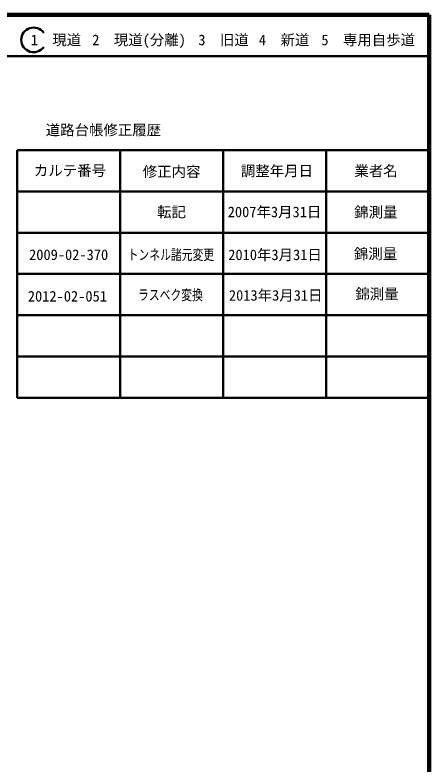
# Model space of a CAD drawing. Units: millimetres, scale not verified. Extents: x 65024 to 705024, y 2827 to 362827.
# Drawn here: x 604524 to 705024, y 181184 to 362827 of the extents above; entities that cross this region are included whole.
import ezdxf
from ezdxf.enums import TextEntityAlignment as Align

# ---------------------------------------------------------------- set-up
doc = ezdxf.new("R2010")
doc.units = ezdxf.units.MM
doc.header["$LTSCALE"] = 1000
for name, color, linetype, lineweight in [('M-TTL', 2, 'Continuous', 140), ('M-TTL-FRAM', 2, 'Continuous', 50), ('M-TTL-LINE', 7, 'Continuous', 50)]:
    doc.layers.add(name, color=color, linetype=linetype, lineweight=lineweight)
doc.layers.add('M-TTL-TXT', color=7, linetype='Continuous')
doc.styles.add('ＭＳ ゴシック', font='')
doc.styles.get('ＭＳ ゴシック').set_extended_font_data('MS Gothic')

msp = doc.modelspace()

# ---------------------------------------------------------------- linework, layer by layer
at = {"layer": 'M-TTL'}
for p, q in [((705024, 362827), (65024, 362827)), ((705024, 2827), (705024, 362827))]:
    msp.add_line(p, q, dxfattribs=at)
at = {"layer": 'M-TTL-FRAM'}
for p, q in [((605024, 330023), (605024, 270023)), ((605024, 330023), (705024, 330023)), ((605024, 270023), (705024, 270023))]:
    msp.add_line(p, q, dxfattribs=at)
at = {"layer": 'M-TTL-LINE'}
for p, q in [((65024, 352827), (705024, 352827)), ((630024, 330023), (630024, 270023)), ((655024, 330023), (655024, 270023)), ((680024, 330023), (680024, 270023)), ((605024, 320023), (705024, 320023)), ((605024, 310023), (705024, 310023)), ((605024, 300023), (705024, 300023)), ((605024, 290023), (705024, 290023)), ((605024, 280023), (705024, 280023))]:
    msp.add_line(p, q, dxfattribs=at)
msp.add_arc((609055, 356784), 3000, 35.68533, 324.31467, dxfattribs=at)

# ---------------------------------------------------------------- texts
at = {"layer": 'M-TTL-TXT', "style": 'ＭＳ ゴシック'}
for s, p in [('1\u3000現道', (614472, 356784)), ('2\u3000現道(分離)', (634643, 356784)), ('3\u3000旧道', (655145, 356784)), ('4\u3000新道', (669848, 356784)), ('5\u3000専用自歩道', (690252, 356784)), ('道路台帳修正履歴', (625992, 334940)), ('カルテ番号', (617864, 325104)), ('修正内容', (642533, 324849)), ('調整年月日', (668113, 325023)), ('業者名', (692159, 325023)), ('転記', (642524, 315072)), ('2007年3月31日', (667524, 315072)), ('錦測量', (692101, 315015)), ('2009-02-370', (617550, 304692)), ('2010年3月31日', (667649, 304667)), ('錦測量', (692042, 304912)), ('2013年3月31日', (667808, 294843)), ('錦測量', (692387, 295167)), ('2012-02-051', (617250, 294628))]:
    msp.add_text(s, height=2566, dxfattribs=at).set_placement(p, align=Align.MIDDLE_CENTER)
at = {"layer": 'M-TTL-TXT', "style": 'ＭＳ ゴシック', "width": 0.75}
for s, p in [('トンネル諸元変更', (642376, 304702)), ('ラスベク変換', (642260, 294951))]:
    msp.add_text(s, height=2566, dxfattribs=at).set_placement(p, align=Align.MIDDLE_CENTER)

doc.saveas('drawing.dxf')
